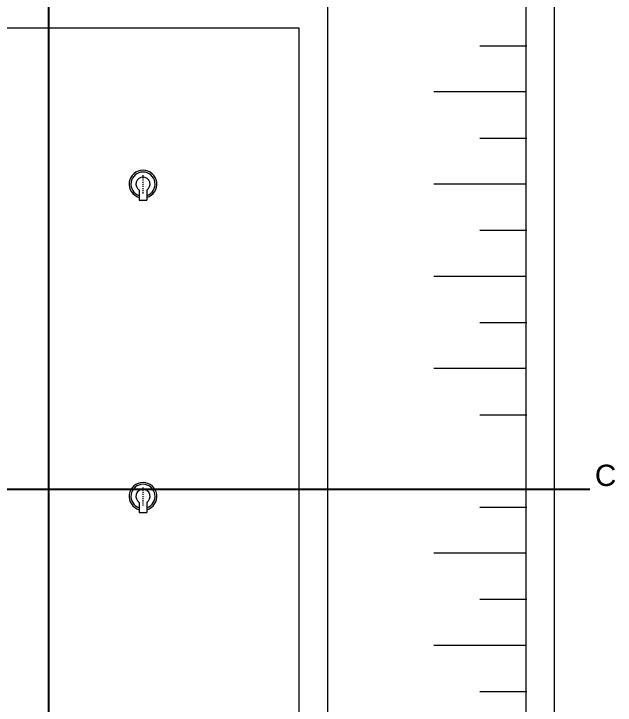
# Model space of a CAD drawing. Header units: millimetres. Extents: x 100 to 940, y 100 to 694.
# Drawn here: x 409.2 to 465.8, y 416.4 to 481.4 of the extents above; entities that cross this region are included whole.
import ezdxf

# ---------------------------------------------------------------- set-up
doc = ezdxf.new("R2010")
doc.units = ezdxf.units.MM
doc.linetypes.add('SGC_DASHDOT', pattern=[1, 0.5, -0.25, 0, -0.25])
for name, color, linetype, lineweight in [('COTAS', 5, 'Continuous', 5), ('PAREDE', 7, 'Continuous', 9), ('SGC-Conexoes (Linhas Externas)', 6, 'Continuous', 9), ('SGC-EIXOS', 9, 'SGC_DASHDOT', 9)]:
    doc.layers.add(name, color=color, linetype=linetype, lineweight=lineweight)
doc.styles.get("Standard").update_dxf_attribs({"font": 'Arial.ttf'})

# ---------------------------------------------------------------- blocks, each defined once
blk = doc.blocks.new('BB-2-GA01-N0-D0-S0', base_point=(95383.7, 227116.1))
at = {"layer": 'SGC-Conexoes (Linhas Externas)'}
for p, q in [((95270.7, 227143), (95270.7, 227089.3)), ((95341.5, 227143), (95270.7, 227143)), ((95341.5, 227089.3), (95270.7, 227089.3))]:
    blk.add_line(p, q, dxfattribs=at)
for radius, start, end in [(97.4, 196, 164), (85, 198.4081, 161.5919), (50, 212.4682, 147.5318)]:
    blk.add_arc((95383.7, 227116.1), radius, start, end, dxfattribs=at)
at = {"layer": 'SGC-EIXOS'}
blk.add_line((95318.7, 227116.1), (95448.7, 227116.1), dxfattribs=at)

msp = doc.modelspace()

# ---------------------------------------------------------------- linework, layer by layer
at = {"color": 1}
for p, q in [((412.466, 498.283), (412.466, 353.261)), ((175.91, 436.685), (463.431, 436.685))]:
    msp.add_line(p, q, dxfattribs=at)
at = {"layer": 'PAREDE'}
for p, q in [((460.097, 637.743), (460.097, 370.556)), ((457.425, 635.071), (457.425, 373.228)), ((438.722, 482.775), (438.722, 390.595)), ((436.05, 480.103), (362.574, 480.103)), ((436.05, 393.267), (436.05, 480.103)), ((453.084, 478.433), (457.492, 478.433)), ((457.425, 474.091), (448.742, 474.091)), ((457.425, 474.091), (448.742, 474.091)), ((453.084, 469.749), (457.492, 469.749)), ((457.425, 465.407), (448.742, 465.407)), ((457.425, 465.407), (448.742, 465.407)), ((453.084, 461.066), (457.492, 461.066)), ((457.425, 456.724), (448.742, 456.724)), ((457.425, 456.724), (448.742, 456.724)), ((453.084, 452.382), (457.492, 452.382)), ((457.425, 448.04), (448.742, 448.04)), ((457.425, 448.04), (448.742, 448.04)), ((453.084, 443.698), (457.492, 443.698)), ((453.084, 435.015), (457.492, 435.015)), ((457.425, 430.673), (448.742, 430.673)), ((457.425, 430.673), (448.742, 430.673)), ((453.084, 426.331), (457.492, 426.331)), ((457.425, 421.989), (448.742, 421.989)), ((457.425, 421.989), (448.742, 421.989)), ((453.084, 417.648), (457.492, 417.648))]:
    msp.add_line(p, q, dxfattribs=at)

# ---------------------------------------------------------------- block references
at = {"layer": 'SGC-Conexoes (Linhas Externas)', "xscale": 0.013359375, "yscale": 0.013359375, "zscale": 0.013359375, "rotation": 90}
for p in [(421.355, 465.407), (421.355, 436.017)]:
    msp.add_blockref('BB-2-GA01-N0-D0-S0', p, dxfattribs=at)

# ---------------------------------------------------------------- texts
at = {"layer": 'COTAS', "color": 1, "insert": (463.914, 439.002), "char_height": 2.004, "attachment_point": 1}
msp.add_mtext_dynamic_manual_height_columns('C', width=1385.51337, gutter_width=0.75, heights=[0], dxfattribs=at)

doc.saveas('drawing.dxf')
